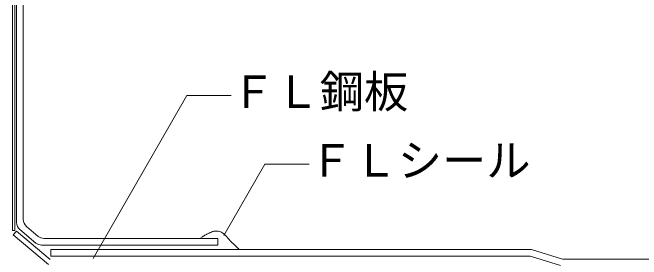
# Model space of a CAD drawing. Units: millimetres, scale not verified. Extents: x -270 to 270, y -189 to 184.
# Drawn here: x -74.8 to 67.2, y -4.7 to 51 of the extents above; entities that cross this region are included whole.
import ezdxf
from ezdxf.enums import TextEntityAlignment as Align

# ---------------------------------------------------------------- set-up
doc = ezdxf.new("R2010")
doc.units = ezdxf.units.MM
doc.header["$LTSCALE"] = 2
for name, color, linetype, lineweight in [('1-4_リベットルーフ', 3, 'Continuous', 9), ('1-5_ＦＬ鋼板・ディスク', 7, 'Continuous', 9), ('1-8_下地など', 1, 'Continuous', 9), ('E-1', 7, 'Continuous', 9)]:
    doc.layers.add(name, color=color, linetype=linetype, lineweight=lineweight)
doc.styles.add('ＭＳ ゴシック', font='')
doc.styles.get('ＭＳ ゴシック').set_extended_font_data('MS Gothic')

msp = doc.modelspace()

# ---------------------------------------------------------------- linework, layer by layer
at = {"layer": '1-4_リベットルーフ'}
for p, q in [((-73.939, 3.573), (-73.939, 98.488)), ((-72.439, 4.272), (-72.439, 98.488)), ((-69.572, -1.024), (-73.224, 2.041)), ((-69.026, 0.476), (-71.724, 2.74)), ((-67.741, 0.008), (-28.468, 0.008)), ((-28.468, -1.492), (-28.468, 0.008)), ((-68.286, -1.492), (-28.468, -1.492)), ((42.028, -2.492), (-66.224, -2.492)), ((-66.224, -2.492), (-66.224, -3.992)), ((42.616, -2.58), (49.19, -4.6)), ((41.803, -3.992), (-66.224, -3.992)), ((48.965, -6.1), (42.391, -4.08)), ((49.778, -4.688), (185.061, -4.688))]:
    msp.add_line(p, q, dxfattribs=at)
for points in [[(-32.279, 0.241), (-32.164, 0.301), (-31.965, 0.404), (-31.767, 0.508), (-31.569, 0.613), (-31.372, 0.72), (-31.174, 0.827), (-31.06, 0.891), (-30.92, 0.97), (-30.677, 1.105), (-30.433, 1.236), (-30.185, 1.358), (-29.931, 1.466), (-29.671, 1.554), (-29.516, 1.595), (-29.343, 1.63), (-29.039, 1.664), (-28.731, 1.666), (-28.425, 1.635), (-28.124, 1.572), (-27.835, 1.476), (-27.674, 1.405), (-27.561, 1.347), (-27.373, 1.233), (-27.194, 1.106), (-27.023, 0.966), (-26.86, 0.816), (-26.705, 0.659), (-26.618, 0.566), (-26.561, 0.503), (-26.466, 0.394), (-26.371, 0.285), (-26.278, 0.175), (-26.185, 0.064), (-26.092, -0.045), (-26.037, -0.108), (-25.907, -0.253), (-25.678, -0.497), (-25.442, -0.736), (-25.202, -0.971)], [(-25.202, -0.971), (-24.959, -1.204), (-24.715, -1.436), (-24.574, -1.571), (-24.497, -1.644), (-24.365, -1.772), (-24.233, -1.9), (-24.102, -2.028), (-23.971, -2.156), (-23.84, -2.284), (-23.764, -2.359)]]:
    msp.add_lwpolyline(points, dxfattribs=at)
for centre, start, end in [((-70.439, 4.272), 180, 230), ((-71.939, 3.573), 180, 230), ((-67.741, 2.008), 230, 270), ((-68.286, 0.508), 230, 270), ((42.028, -4.492), 72.9216, 90), ((41.803, -5.992), 72.9216, 90), ((49.778, -2.688), 252.9216, 270)]:
    msp.add_arc(centre, 2, start, end, dxfattribs=at)
at = {"layer": '1-5_ＦＬ鋼板・ディスク'}
for p, q in [((-74.683, 0.836), (-73.976, 1.679)), ((-66.315, -4.749), (-73.976, 1.679)), ((-66.716, -5.849), (-74.683, 0.836))]:
    msp.add_line(p, q, dxfattribs=at)
at = {"layer": '1-5_ＦＬ鋼板・ディスク', "color": 3}
msp.add_arc((42.028, -4.492), 2, 72.9216, 90, dxfattribs=at)
at = {"layer": '1-8_下地など'}
for p, q in [((-74.839, 1.84), (-74.839, 98.488)), ((-74.339, 1.84), (-74.339, 98.488)), ((-74.839, 1.84), (-74.339, 1.84))]:
    msp.add_line(p, q, dxfattribs=at)
at = {"layer": 'E-1'}
for p, q in [((-56.667, -4.486), (-35.45, 32.263)), ((-35.45, 32.263), (-25.45, 32.263)), ((-27.097, 0.705), (-17.825, 16.763)), ((-17.825, 16.763), (-7.825, 16.763))]:
    msp.add_line(p, q, dxfattribs=at)

# ---------------------------------------------------------------- texts
at = {"layer": 'E-1', "style": 'ＭＳ ゴシック'}
for s, p in [('ＦＬ鋼板', (-25.45, 27.263)), ('ＦＬシール', (-7.825, 11.763))]:
    msp.add_text(s, height=7.331, dxfattribs=at).set_placement(p, align=Align.BOTTOM_LEFT)

doc.saveas('drawing.dxf')
